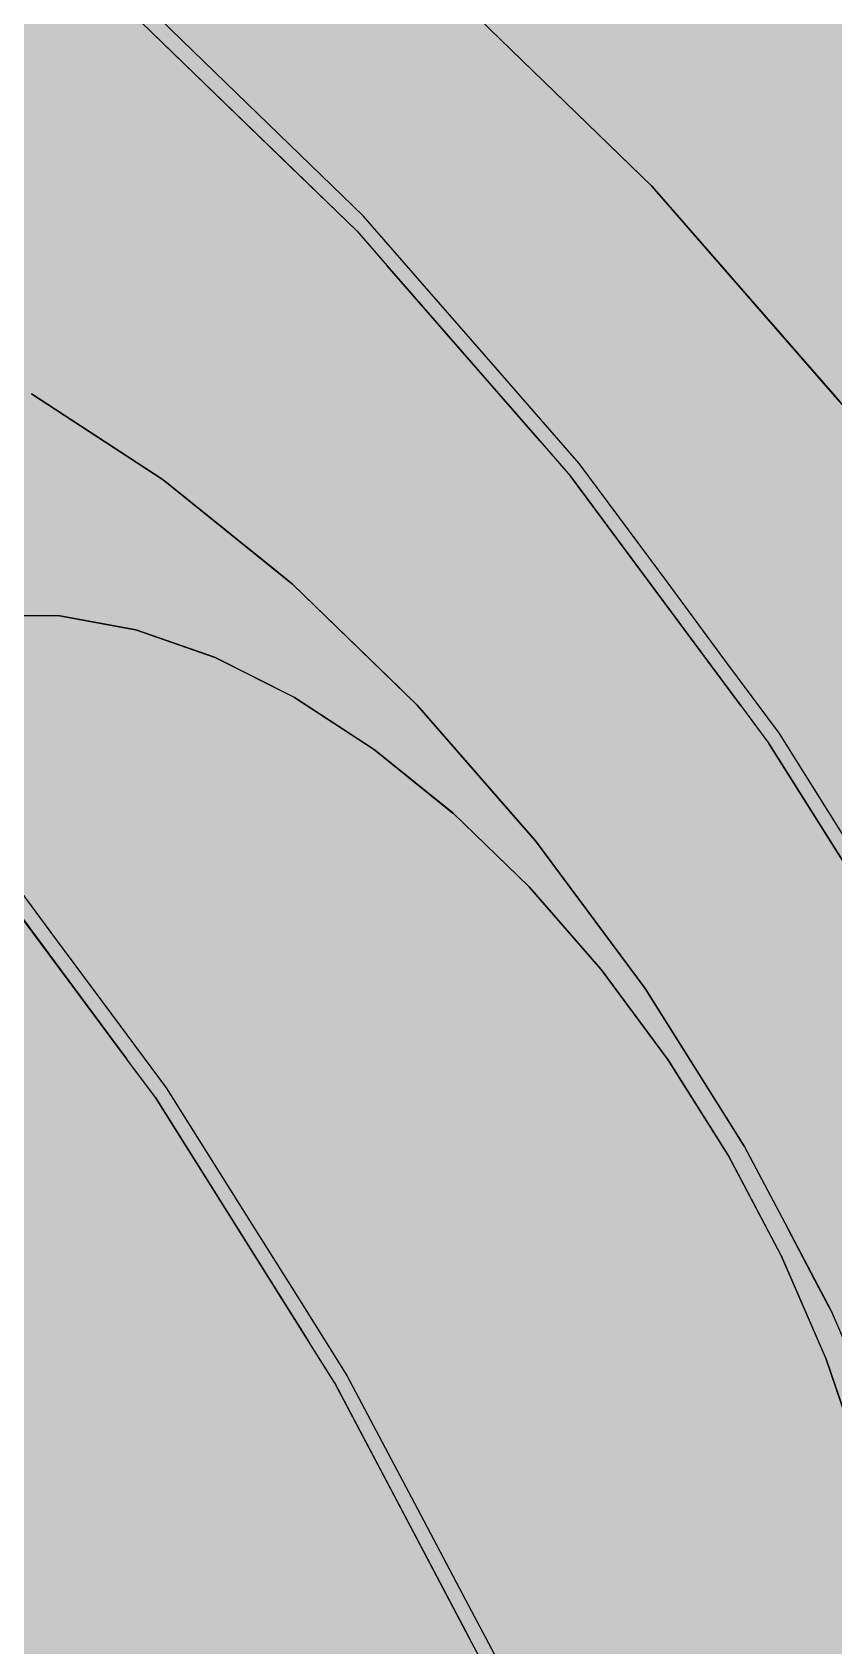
# Model space of a CAD drawing. Extents: x 0 to 420, y 0 to 297.
# Drawn here: x 315.47 to 328.41, y 231.9 to 257.94 of the extents above; entities that cross this region are included whole.
import ezdxf

# ---------------------------------------------------------------- set-up
doc = ezdxf.new("R2010")
doc.units = 0
doc.layers.add('SOMBRA', color=8, linetype='CONTINUOUS')
doc.layers.add('VISIBLE', color=7, linetype='CONTINUOUS')

msp = doc.modelspace()

# ---------------------------------------------------------------- linework, layer by layer
at = {"layer": 'SOMBRA', "color": 253}
for points in [[(312.9313, 268.8678), (317.58, 255.6217), (315.4202, 256.7052)], [(312.9313, 268.8678), (316.2878, 267.7009), (317.58, 255.6217)], [(316.2878, 267.7009), (319.7028, 254.5568), (317.58, 255.6217)], [(316.2878, 267.7009), (319.7028, 265.9877), (319.7028, 254.5568)], [(319.7028, 265.9877), (321.8626, 253.4733), (319.7028, 254.5568)], [(319.7028, 265.9877), (323.1177, 263.7576), (321.8626, 253.4733)], [(323.1177, 263.7576), (324.1385, 252.3315), (321.8626, 253.4733)], [(323.1177, 263.7576), (326.4743, 261.0488), (324.1385, 252.3315)], [(326.4743, 261.0488), (326.5921, 261.4887), (329.7149, 257.9076)], [(326.5921, 261.4887), (329.8892, 258.2928), (329.7149, 257.9076)], [(326.4743, 261.0488), (326.6273, 251.083), (324.1385, 252.3315)], [(326.4743, 261.0488), (329.7149, 257.9076), (326.6273, 251.083)], [(331.4532, 260.0929), (330.9597, 260.6589), (320.7066, 254.7393)], [(331.4532, 260.0929), (320.7066, 254.7393), (321.2002, 254.1733)], [(329.5685, 254.7567), (331.4532, 260.0929), (321.2002, 254.1733)], [(317.1363, 258.5443), (320.7066, 254.7393), (317.0631, 258.2711)], [(317.1363, 258.5443), (318.7673, 256.9633), (320.7066, 254.7393)], [(329.7149, 257.9076), (329.4618, 249.661), (326.6273, 251.083)], [(315.4935, 256.3471), (313.479, 256.7205), (313.3707, 257.0851)], [(315.4202, 256.7052), (315.4935, 256.3471), (313.3707, 257.0851)], [(318.7673, 256.9633), (320.8149, 254.9786), (320.7066, 254.7393)], [(313.479, 256.7205), (315.7107, 249.211), (314.1957, 249.971)], [(315.4935, 256.3471), (315.7107, 249.211), (313.479, 256.7205)], [(317.58, 255.6217), (315.4935, 256.3471), (315.4202, 256.7052)], [(323.664, 251.3478), (334.4106, 256.7014), (329.5685, 254.7567)], [(323.664, 251.3478), (324.1576, 250.7818), (334.4106, 256.7014)], [(332.8036, 250.4924), (334.4106, 256.7014), (324.1576, 250.7818)], [(315.4935, 256.3471), (317.096, 248.516), (315.7107, 249.211)], [(317.58, 255.6217), (317.096, 248.516), (315.4935, 256.3471)], [(317.58, 255.6217), (318.4107, 247.8565), (317.096, 248.516)], [(319.7028, 254.5568), (318.4107, 247.8565), (317.58, 255.6217)], [(321.7634, 253.8907), (320.8149, 254.9786), (310.9154, 249.2631)], [(320.8149, 254.9786), (321.2002, 254.1733), (320.7066, 254.7393)], [(320.8149, 254.9786), (321.7634, 253.8907), (321.2002, 254.1733)], [(329.5685, 254.7567), (321.2002, 254.1733), (322.9939, 252.1163)], [(323.664, 251.3478), (329.5685, 254.7567), (322.9939, 252.1163)], [(319.7028, 254.5568), (319.7028, 247.2083), (318.4107, 247.8565)], [(321.8256, 253.1705), (319.7028, 247.2083), (319.7028, 254.5568)], [(321.8256, 253.1705), (319.7028, 254.5568), (320.7734, 254.0197)], [(321.7634, 253.8907), (323.664, 251.3478), (321.2002, 254.1733)], [(321.8626, 253.4733), (321.8256, 253.1705), (320.7734, 254.0197)], [(321.7634, 253.8907), (310.9154, 249.2631), (314.5591, 249.7313)], [(322.3597, 253.207), (321.7634, 253.8907), (314.5591, 249.7313)], [(321.7634, 253.8907), (322.3597, 253.207), (323.5597, 251.5882)], [(321.7634, 253.8907), (323.5597, 251.5882), (323.664, 251.3478)], [(323.9121, 251.4866), (321.8256, 253.1705), (321.8626, 253.4733)], [(323.9854, 251.7601), (321.8626, 253.4733), (322.9805, 252.9124)], [(323.9854, 251.7601), (323.9121, 251.4866), (321.8626, 253.4733)], [(322.3597, 253.207), (314.5591, 249.7313), (316.8496, 250.0257)], [(320.6552, 250.5147), (322.3597, 253.207), (316.8496, 250.0257)], [(321.8256, 253.1705), (321.0174, 246.5488), (319.7028, 247.2083)], [(320.6552, 250.5147), (323.3504, 252.0708), (322.3597, 253.207)], [(323.9121, 251.4866), (321.0174, 246.5488), (321.8256, 253.1705)], [(323.5597, 251.5882), (322.3597, 253.207), (323.3504, 252.0708)], [(324.1385, 252.3315), (323.9854, 251.7601), (322.9805, 252.9124)], [(326.0349, 249.7735), (323.9854, 251.7601), (324.1385, 252.3315)], [(326.2613, 250.2738), (326.0349, 249.7735), (324.1385, 252.3315)], [(326.2613, 250.2738), (324.1385, 252.3315), (325.3491, 251.7242)], [(326.8993, 247.0835), (337.6099, 252.3859), (332.8036, 250.4924)], [(326.8993, 247.0835), (327.3569, 246.4663), (337.6099, 252.3859)], [(335.7406, 245.9334), (337.6099, 252.3859), (327.3569, 246.4663)], [(320.6552, 250.5147), (324.299, 250.983), (323.3504, 252.0708)], [(323.5597, 251.5882), (323.3504, 252.0708), (324.299, 250.983)], [(323.5597, 251.5882), (324.1576, 250.7818), (323.664, 251.3478)], [(323.5597, 251.5882), (324.299, 250.983), (324.1576, 250.7818)], [(325.9266, 249.534), (323.9121, 251.4866), (323.9854, 251.7601)], [(326.0349, 249.7735), (325.9266, 249.534), (323.9854, 251.7601)], [(326.6273, 251.083), (326.2613, 250.2738), (325.3491, 251.7242)], [(323.9121, 251.4866), (322.4028, 245.8538), (321.0174, 246.5488)], [(325.9266, 249.534), (322.4028, 245.8538), (323.9121, 251.4866)], [(328.2719, 247.9681), (326.2613, 250.2738), (326.6273, 251.083)], [(328.7501, 248.6485), (328.2719, 247.9681), (326.6273, 251.083)], [(328.7501, 248.6485), (326.6273, 251.083), (327.9909, 250.3989)], [(313.4509, 246.3553), (324.299, 250.983), (320.6552, 250.5147)], [(313.4509, 246.3553), (314.3995, 245.2675), (324.299, 250.983)], [(325.7311, 249.0512), (324.299, 250.983), (314.3995, 245.2675)], [(324.299, 250.983), (326.8993, 247.0835), (324.1576, 250.7818)], [(332.8036, 250.4924), (324.1576, 250.7818), (326.278, 247.9215)], [(324.299, 250.983), (325.7311, 249.0512), (326.8163, 247.3258)], [(324.299, 250.983), (326.8163, 247.3258), (326.8993, 247.0835)], [(313.4509, 246.3553), (320.6552, 250.5147), (316.8496, 250.0257)], [(327.9761, 247.5473), (326.0349, 249.7735), (326.2613, 250.2738)], [(328.2719, 247.9681), (327.9761, 247.5473), (326.2613, 250.2738)], [(326.8993, 247.0835), (332.8036, 250.4924), (326.278, 247.9215)], [(329.4618, 249.661), (328.7501, 248.6485), (327.9909, 250.3989)], [(316.8496, 250.0257), (314.5591, 249.7313), (311.8639, 248.1753)], [(316.8496, 250.0257), (311.8639, 248.1753), (312.4602, 247.4915)], [(313.4509, 246.3553), (316.8496, 250.0257), (312.4602, 247.4915)], [(315.7107, 249.211), (314.4868, 249.2207), (314.1957, 249.971)], [(327.8345, 247.3459), (325.9266, 249.534), (326.0349, 249.7735)], [(327.9761, 247.5473), (327.8345, 247.3459), (326.0349, 249.7735)], [(325.9266, 249.534), (323.9177, 245.0938), (322.4028, 245.8538)], [(327.8345, 247.3459), (323.9177, 245.0938), (325.9266, 249.534)], [(315.8485, 248.7473), (314.6669, 248.7567), (314.4868, 249.2207)], [(315.7107, 249.211), (315.8485, 248.7473), (314.4868, 249.2207)], [(317.096, 248.516), (315.8485, 248.7473), (315.7107, 249.211)], [(325.7311, 249.0512), (314.3995, 245.2675), (320.2209, 245.8699)], [(323.9544, 246.2561), (325.7311, 249.0512), (320.2209, 245.8699)], [(323.9544, 246.2561), (326.6496, 247.8122), (325.7311, 249.0512)], [(326.8163, 247.3258), (325.7311, 249.0512), (326.6496, 247.8122)], [(315.9144, 248.5254), (314.753, 248.5346), (314.6669, 248.7567)], [(315.8485, 248.7473), (315.9144, 248.5254), (314.6669, 248.7567)], [(317.1406, 248.2981), (315.9144, 248.5254), (315.8485, 248.7473)], [(317.096, 248.516), (317.1406, 248.2981), (315.8485, 248.7473)], [(318.4107, 247.8565), (317.1406, 248.2981), (317.096, 248.516)], [(330.1358, 245.4538), (328.2719, 247.9681), (328.7501, 248.6485)], [(329.7757, 245.1198), (327.9761, 247.5473), (328.2719, 247.9681)], [(330.1358, 245.4538), (329.7757, 245.1198), (328.2719, 247.9681)], [(323.9544, 246.2561), (327.529, 246.626), (326.6496, 247.8122)], [(326.8163, 247.3258), (326.6496, 247.8122), (327.529, 246.626)], [(329.6034, 244.96), (327.8345, 247.3459), (327.9761, 247.5473)], [(329.7757, 245.1198), (329.6034, 244.96), (327.9761, 247.5473)], [(320.3544, 246.8814), (320.9949, 246.3645), (319.7028, 247.2083)], [(327.8345, 247.3459), (325.6431, 244.2283), (323.9177, 245.0938)], [(329.6034, 244.96), (325.6431, 244.2283), (327.8345, 247.3459)], [(326.8163, 247.3258), (327.3569, 246.4663), (326.8993, 247.0835)], [(326.8163, 247.3258), (327.529, 246.626), (327.3569, 246.4663)], [(321.6839, 247.0845), (299.7636, 234.4288), (300.0298, 234.1235)], [(321.6839, 247.0845), (300.0298, 234.1235), (323.3257, 245.2018)], [(320.3544, 246.8814), (321.0174, 246.5488), (320.9949, 246.3645)], [(316.7501, 242.0968), (327.529, 246.626), (323.9544, 246.2561)], [(316.7501, 242.0968), (317.6295, 240.9105), (327.529, 246.626)], [(328.824, 244.567), (327.529, 246.626), (317.6295, 240.9105)], [(327.529, 246.626), (329.836, 242.5245), (327.3569, 246.4663)], [(327.529, 246.626), (329.7757, 242.7645), (329.836, 242.5245)], [(327.529, 246.626), (328.824, 244.567), (329.7757, 242.7645)], [(322.265, 245.3395), (320.9949, 246.3645), (321.0174, 246.5488)], [(321.6979, 246.2074), (322.265, 245.3395), (321.0174, 246.5488)], [(335.7406, 245.9334), (327.3569, 246.4663), (329.2742, 243.4177)], [(316.7501, 242.0968), (323.9544, 246.2561), (320.2209, 245.8699)], [(321.6979, 246.2074), (322.3096, 245.506), (322.265, 245.3395)], [(321.6979, 246.2074), (322.4028, 245.8538), (322.3096, 245.506)], [(320.2209, 245.8699), (314.3995, 245.2675), (315.8316, 243.3357)], [(316.7501, 242.0968), (320.2209, 245.8699), (315.8316, 243.3357)], [(323.5571, 244.2967), (322.3096, 245.506), (322.4028, 245.8538)], [(323.1397, 245.4841), (323.5571, 244.2967), (322.4028, 245.8538)], [(323.4912, 244.1509), (322.265, 245.3395), (322.3096, 245.506)], [(323.5571, 244.2967), (323.4912, 244.1509), (322.3096, 245.506)], [(323.1397, 245.4841), (323.6949, 244.6013), (323.5571, 244.2967)], [(323.1397, 245.4841), (323.9177, 245.0938), (323.6949, 244.6013)], [(301.6716, 232.2408), (323.3257, 245.2018), (300.0298, 234.1235)], [(301.6716, 232.2408), (323.5919, 244.8965), (323.3257, 245.2018)], [(324.9188, 243.1978), (323.6949, 244.6013), (323.9177, 245.0938)], [(324.7477, 244.6774), (324.9188, 243.1978), (323.9177, 245.0938)], [(323.5919, 244.8965), (301.6716, 232.2408), (301.9184, 231.9078)], [(323.5919, 244.8965), (301.9184, 231.9078), (325.1139, 242.8434)], [(329.6034, 244.96), (327.7012, 243.1958), (325.6431, 244.2283)], [(331.2028, 242.4169), (327.7012, 243.1958), (329.6034, 244.96)], [(328.824, 244.567), (317.6295, 240.9105), (323.3138, 241.3856)], [(326.9594, 241.6904), (328.824, 244.567), (323.3138, 241.3856)], [(324.7387, 242.9417), (323.5571, 244.2967), (323.6949, 244.6013)], [(324.9188, 243.1978), (324.7387, 242.9417), (323.6949, 244.6013)], [(324.7477, 244.6774), (325.2099, 243.612), (324.9188, 243.1978)], [(324.7477, 244.6774), (325.6431, 244.2283), (325.2099, 243.612)], [(326.9594, 241.6904), (329.6546, 243.2464), (328.824, 244.567)], [(324.6525, 242.8191), (323.4912, 244.1509), (323.5571, 244.2967)], [(324.7387, 242.9417), (324.6525, 242.8191), (323.5571, 244.2967)], [(326.4078, 241.9961), (325.2099, 243.612), (325.6431, 244.2283)], [(326.6204, 243.738), (326.4078, 241.9961), (325.6431, 244.2283)], [(326.6204, 243.738), (326.9352, 242.4853), (326.4078, 241.9961)], [(326.6204, 243.738), (327.7012, 243.1957), (326.9352, 242.4853)], [(326.6204, 243.738), (327.7012, 243.1958), (327.7012, 243.1957)], [(306.7467, 235.4485), (316.9998, 241.3681), (315.3369, 243.6111)], [(326.0533, 241.6674), (324.9188, 243.1978), (325.2099, 243.612)], [(326.4078, 241.9961), (326.0533, 241.6674), (325.2099, 243.612)], [(326.9594, 241.6904), (330.4497, 241.9821), (329.6546, 243.2464)], [(325.8341, 241.4641), (324.7387, 242.9417), (324.9188, 243.1978)], [(326.0533, 241.6674), (325.8341, 241.4641), (324.9188, 243.1978)], [(328.1036, 240.6275), (326.9352, 242.4853), (327.7012, 243.1957)], [(327.7012, 243.1958), (327.7012, 243.1958), (327.7012, 243.1957)], [(328.9139, 242.5874), (327.7012, 243.1957), (327.7012, 243.1958)], [(331.2028, 242.4169), (330.2967, 241.8937), (327.7012, 243.1958)], [(328.9139, 242.5874), (328.1036, 240.6275), (327.7012, 243.1957)], [(303.4404, 229.8548), (325.1139, 242.8434), (301.9184, 231.9078)], [(303.4404, 229.8548), (325.3607, 242.5105), (325.1139, 242.8434)], [(325.7292, 241.3668), (324.6525, 242.8191), (324.7387, 242.9417)], [(325.8341, 241.4641), (325.7292, 241.3668), (324.7387, 242.9417)], [(325.3607, 242.5105), (303.4404, 229.8548), (303.6636, 229.4999)], [(325.3607, 242.5105), (303.6636, 229.4999), (326.737, 240.3222)], [(327.491, 240.2739), (326.4078, 241.9961), (326.9352, 242.4853)], [(328.1036, 240.6275), (327.491, 240.2739), (326.9352, 242.4853)], [(328.9139, 242.5874), (328.9934, 241.1412), (328.1036, 240.6275)], [(319.7551, 237.5309), (330.4497, 241.9821), (326.9594, 241.6904)], [(319.7551, 237.5309), (320.5503, 236.2666), (330.4497, 241.9821)], [(331.5854, 239.8311), (330.4497, 241.9821), (320.5503, 236.2666)], [(327.0793, 240.0362), (326.0533, 241.6674), (326.4078, 241.9961)], [(327.491, 240.2739), (327.0793, 240.0362), (326.4078, 241.9961)], [(319.7551, 237.5309), (326.9594, 241.6904), (323.3138, 241.3856)], [(326.8247, 239.8891), (325.8341, 241.4641), (326.0533, 241.6674)], [(327.0793, 240.0362), (326.8247, 239.8891), (326.0533, 241.6674)], [(326.7028, 239.8188), (325.7292, 241.3668), (325.8341, 241.4641)], [(326.8247, 239.8891), (326.7028, 239.8188), (325.8341, 241.4641)], [(306.7467, 235.4485), (317.4574, 240.7508), (316.9998, 241.3681)], [(323.3138, 241.3856), (317.6295, 240.9105), (318.9245, 238.8515)], [(319.7551, 237.5309), (323.3138, 241.3856), (318.9245, 238.8515)], [(329.1283, 238.6868), (328.1036, 240.6275), (328.9934, 241.1412)], [(306.7467, 235.4485), (307.2043, 234.8312), (317.4574, 240.7508)], [(317.4574, 240.7508), (307.2043, 234.8312), (318.4329, 239.1998)], [(328.4409, 238.4746), (327.491, 240.2739), (328.1036, 240.6275)], [(329.1283, 238.6868), (328.4409, 238.4746), (328.1036, 240.6275)], [(305.0398, 227.3117), (326.737, 240.3222), (303.6636, 229.4999)], [(305.0398, 227.3117), (326.9602, 239.9674), (326.737, 240.3222)], [(327.979, 238.3321), (327.0793, 240.0362), (327.491, 240.2739)], [(328.4409, 238.4746), (327.979, 238.3321), (327.491, 240.2739)], [(327.6624, 238.6374), (326.9602, 239.9674), (305.0398, 227.3117)], [(327.5566, 238.2017), (326.7028, 239.8188), (326.8247, 239.8891)], [(327.6933, 238.2439), (326.8247, 239.8891), (327.0793, 240.0362)], [(327.6933, 238.2439), (327.5566, 238.2017), (326.8247, 239.8891)], [(327.979, 238.3321), (327.6933, 238.2439), (327.0793, 240.0362)], [(331.5854, 239.8311), (320.5503, 236.2666), (326.0753, 236.6498)], [(329.6185, 236.8955), (331.5854, 239.8311), (326.0753, 236.6498)], [(309.6835, 230.8894), (318.4329, 239.1998), (307.2043, 234.8312)], [(309.6835, 230.8894), (319.9365, 236.809), (318.4329, 239.1998)], [(327.6624, 238.6374), (305.0398, 227.3117), (305.2356, 226.941)], [(327.6624, 238.6374), (305.2356, 226.941), (316.7212, 232.3205)], [(327.6624, 238.6374), (316.7212, 232.3205), (328.1671, 237.6814)], [(328.4253, 236.5564), (327.6933, 238.2439), (327.979, 238.3321)], [(328.7371, 236.5842), (327.979, 238.3321), (328.4409, 238.4746)], [(328.7371, 236.5842), (328.4253, 236.5564), (327.979, 238.3321)], [(328.276, 236.5431), (327.5566, 238.2017), (327.6933, 238.2439)], [(328.4253, 236.5564), (328.276, 236.5431), (327.6933, 238.2439)], [(305.7421, 225.9817), (328.3628, 237.3107), (328.1671, 237.6814)], [(305.7421, 225.9817), (328.1671, 237.6814), (316.7212, 232.3205)], [(305.7421, 225.9817), (306.4425, 224.655), (328.3628, 237.3107)], [(322.4143, 232.7361), (333.0111, 237.1307), (329.6185, 236.8955)], [(322.4143, 232.7361), (323.1116, 231.4153), (333.0111, 237.1307)], [(309.6835, 230.8894), (320.3503, 236.1511), (319.9365, 236.809)], [(322.4143, 232.7361), (329.6185, 236.8955), (326.0753, 236.6498)], [(326.0753, 236.6498), (320.5503, 236.2666), (321.6859, 234.1156)], [(322.4143, 232.7361), (326.0753, 236.6498), (321.6859, 234.1156)], [(328.8487, 234.8714), (328.276, 236.5431), (328.4253, 236.5564)], [(309.6835, 230.8894), (310.0972, 230.2315), (320.3503, 236.1511)], [(320.3503, 236.1511), (310.0972, 230.2315), (321.2058, 234.5308)], [(312.2714, 226.1136), (321.2058, 234.5308), (310.0972, 230.2315)], [(312.2714, 226.1136), (322.5244, 232.0332), (321.2058, 234.5308)], [(329.5166, 231.6091), (325.0223, 230.7657), (329.265, 233.2152)], [(305.7421, 225.9817), (316.7212, 232.3205), (305.2356, 226.941)], [(312.2714, 226.1136), (322.8872, 231.346), (322.5244, 232.0332)]]:
    msp.add_solid(points, dxfattribs=at)
at = {"layer": 'SOMBRA', "color": 252}
for points in [[(318.7015, 261.4215), (293.5398, 250.8825), (315.4602, 263.5382)], [(318.8751, 261.3081), (315.4602, 263.5382), (315.4602, 252.1073)], [(318.7015, 261.4215), (295.953, 249.3066), (293.5398, 250.8825)], [(295.953, 249.3066), (318.7015, 261.4215), (318.8751, 261.3081)], [(295.953, 249.3066), (318.8751, 261.3081), (296.9548, 248.6524)], [(322.061, 258.7371), (296.9548, 248.6524), (318.8751, 261.3081)], [(318.8751, 261.3081), (315.4602, 252.1073), (317.6199, 251.0238)], [(322.2316, 258.5993), (318.8751, 261.3081), (317.6199, 251.0238)], [(322.061, 258.7371), (299.3267, 246.7382), (296.9548, 248.6524)], [(299.3267, 246.7382), (322.061, 258.7371), (322.2316, 258.5993)], [(299.3267, 246.7382), (322.2316, 258.5993), (300.3113, 245.9436)], [(325.3075, 255.6178), (300.3113, 245.9436), (322.2316, 258.5993)], [(322.2316, 258.5993), (317.6199, 251.0238), (319.8958, 249.882)], [(325.4723, 255.4581), (322.2316, 258.5993), (319.8958, 249.882)], [(325.3075, 255.6178), (302.6013, 243.7238), (300.3113, 245.9436)], [(302.6013, 243.7238), (325.3075, 255.6178), (325.4723, 255.4581)], [(302.6013, 243.7238), (325.4723, 255.4581), (303.552, 242.8024)], [(328.3856, 252.1172), (303.552, 242.8024), (325.4723, 255.4581)], [(325.4723, 255.4581), (319.8958, 249.882), (322.3847, 248.6335)], [(328.5416, 251.9382), (325.4723, 255.4581), (322.3847, 248.6335)], [(328.3856, 252.1172), (305.721, 240.315), (303.552, 242.8024)], [(305.721, 240.315), (328.3856, 252.1172), (328.5416, 251.9382)], [(315.4602, 252.1073), (317.583, 250.721), (316.5307, 251.5702)], [(305.721, 240.315), (328.5416, 251.9382), (306.6213, 239.2825)], [(331.2425, 248.2951), (306.6213, 239.2825), (328.5416, 251.9382)], [(328.5416, 251.9382), (322.3847, 248.6335), (325.2192, 247.2115)], [(331.3872, 248.0999), (328.5416, 251.9382), (325.2192, 247.2115)], [(317.583, 250.721), (317.6199, 251.0238), (316.5307, 251.5702)], [(317.6199, 251.0238), (317.583, 250.721), (319.6694, 249.0371)], [(317.6199, 251.0238), (319.7427, 249.3106), (318.7379, 250.4629)], [(317.6199, 251.0238), (319.6694, 249.0371), (319.7427, 249.3106)], [(319.7427, 249.3106), (319.8958, 249.882), (318.7379, 250.4629)], [(319.8958, 249.882), (319.7427, 249.3106), (321.6839, 247.0845)], [(319.8958, 249.882), (321.6839, 247.0845), (321.7923, 247.324)], [(319.8958, 249.882), (321.7923, 247.324), (322.0186, 247.8244)], [(319.8958, 249.882), (322.0186, 247.8244), (321.1065, 249.2747)], [(319.7427, 249.3106), (319.6694, 249.0371), (321.6839, 247.0845)], [(322.0186, 247.8244), (322.3847, 248.6335), (321.1065, 249.2747)], [(315.9099, 248.5254), (310.5104, 246.0851), (314.753, 248.5346)], [(315.9099, 248.5254), (311.6127, 246.0764), (310.5104, 246.0851)], [(311.6127, 246.0764), (315.9099, 248.5254), (315.9144, 248.5254)], [(311.6127, 246.0764), (315.9144, 248.5254), (311.6718, 246.0759)], [(317.1358, 248.299), (311.6718, 246.0759), (315.9144, 248.5254)], [(322.3847, 248.6335), (322.0186, 247.8244), (323.7334, 245.0978)], [(322.3847, 248.6335), (323.7334, 245.0978), (324.0292, 245.5186)], [(322.3847, 248.6335), (324.0292, 245.5186), (324.5075, 246.1991)], [(322.3847, 248.6335), (324.5075, 246.1991), (323.7483, 247.9494)], [(331.2425, 248.2951), (308.6321, 236.5701), (306.6213, 239.2825)], [(308.6321, 236.5701), (331.2425, 248.2951), (331.3872, 248.0999)], [(317.1358, 248.299), (312.8356, 245.8601), (311.6718, 246.0759)], [(312.8356, 245.8601), (317.1358, 248.299), (317.1406, 248.2981)], [(312.8356, 245.8601), (317.1406, 248.2981), (312.898, 245.8486)], [(318.4057, 247.8582), (312.898, 245.8486), (317.1406, 248.2981)], [(308.6321, 236.5701), (331.3872, 248.0999), (309.4668, 235.4442)], [(333.8293, 244.2168), (309.4668, 235.4442), (331.3872, 248.0999)], [(324.5075, 246.1991), (325.2192, 247.2115), (323.7483, 247.9494)], [(331.3872, 248.0999), (325.2192, 247.2115), (328.6004, 245.5152)], [(318.4057, 247.8582), (314.1034, 245.4295), (312.898, 245.8486)], [(314.1034, 245.4295), (318.4057, 247.8582), (318.4107, 247.8565)], [(314.1034, 245.4295), (318.4107, 247.8565), (314.168, 245.407)], [(319.6977, 247.2108), (314.168, 245.407), (318.4107, 247.8565)], [(322.0186, 247.8244), (321.7923, 247.324), (323.5919, 244.8965)], [(322.0186, 247.8244), (323.5919, 244.8965), (323.7334, 245.0978)], [(319.6977, 247.2108), (315.3945, 244.7918), (314.168, 245.407)], [(315.3945, 244.7918), (319.6977, 247.2108), (319.7028, 247.2083)], [(315.3945, 244.7918), (319.7028, 247.2083), (315.4602, 244.7588)], [(320.9899, 246.3678), (315.4602, 244.7588), (319.7028, 247.2083)], [(321.7923, 247.324), (321.6839, 247.0845), (323.5919, 244.8965)], [(325.2192, 247.2115), (324.5075, 246.1991), (325.8932, 243.0043)], [(325.2192, 247.2115), (325.8932, 243.0043), (326.4755, 243.5444)], [(325.2192, 247.2115), (326.4755, 243.5444), (327.342, 244.348)], [(325.2192, 247.2115), (327.342, 244.348), (326.8248, 246.406)], [(320.9899, 246.3678), (316.6866, 243.9579), (315.4602, 244.7588)], [(316.6866, 243.9579), (320.9899, 246.3678), (320.9949, 246.3645)], [(316.6866, 243.9579), (320.9949, 246.3645), (316.7523, 243.915)], [(322.26, 245.3435), (316.7523, 243.915), (320.9949, 246.3645)], [(327.342, 244.348), (328.6004, 245.5152), (326.8248, 246.406)], [(324.5075, 246.1991), (324.0292, 245.5186), (325.5331, 242.6703)], [(324.5075, 246.1991), (325.5331, 242.6703), (325.8932, 243.0043)], [(322.26, 245.3435), (317.9578, 242.9421), (316.7523, 243.915)], [(317.9578, 242.9421), (322.26, 245.3435), (322.265, 245.3395)], [(317.9578, 242.9421), (322.265, 245.3395), (318.0223, 242.89)], [(323.4864, 244.1556), (318.0223, 242.89), (322.265, 245.3395)], [(324.0292, 245.5186), (323.7334, 245.0978), (325.3607, 242.5105)], [(324.0292, 245.5186), (325.3607, 242.5105), (325.5331, 242.6703)], [(328.6004, 245.5152), (327.342, 244.348), (328.255, 240.715)], [(327.342, 244.348), (328.6004, 245.5152), (328.6004, 245.5152)], [(328.6004, 245.5152), (328.255, 240.715), (329.2615, 241.296)], [(316.9168, 241.6104), (314.3995, 245.2675), (314.2581, 245.0663)], [(316.9168, 241.6104), (314.2581, 245.0663), (316.9998, 241.3681)], [(316.9168, 241.6104), (315.8316, 243.3357), (314.3995, 245.2675)], [(323.7334, 245.0978), (323.5919, 244.8965), (325.3607, 242.5105)], [(316.6866, 243.9579), (293.5398, 232.1031), (315.4602, 244.7588)], [(327.342, 244.348), (326.4755, 243.5444), (327.5787, 240.3245)], [(327.342, 244.348), (327.5787, 240.3245), (328.255, 240.715)], [(333.8293, 244.2168), (311.2851, 232.5532), (309.4668, 235.4442)], [(311.2851, 232.5532), (333.8293, 244.2168), (333.9602, 244.0088)], [(311.2851, 232.5532), (333.9602, 244.0088), (312.0398, 231.3531)], [(312.889, 229.7447), (312.0398, 231.3531), (333.9602, 244.0088)], [(312.889, 229.7447), (333.9602, 244.0088), (334.8093, 242.4004)], [(323.4864, 244.1556), (319.1862, 241.7619), (318.0223, 242.89)], [(319.1862, 241.7619), (323.4864, 244.1556), (323.4912, 244.1509)], [(319.1862, 241.7619), (323.4912, 244.1509), (319.2485, 241.7015)], [(324.648, 242.8243), (319.2485, 241.7015), (323.4912, 244.1509)], [(316.6866, 243.9579), (294.4529, 231.5068), (293.5398, 232.1031)], [(294.4529, 231.5068), (316.6866, 243.9579), (316.7523, 243.915)], [(294.4529, 231.5068), (316.7523, 243.915), (294.832, 231.2593)], [(317.9578, 242.9421), (294.832, 231.2593), (316.7523, 243.915)], [(326.4755, 243.5444), (325.8932, 243.0043), (327.1603, 240.083)], [(326.4755, 243.5444), (327.1603, 240.083), (327.5787, 240.3245)], [(316.7501, 242.0968), (315.8316, 243.3357), (316.9168, 241.6104)], [(325.8932, 243.0043), (325.5331, 242.6703), (326.9602, 239.9674)], [(325.8932, 243.0043), (326.9602, 239.9674), (327.1603, 240.083)], [(317.9578, 242.9421), (295.7295, 230.535), (294.832, 231.2593)], [(295.7295, 230.535), (317.9578, 242.9421), (318.0223, 242.89)], [(295.7295, 230.535), (318.0223, 242.89), (296.102, 230.2343)], [(319.1862, 241.7619), (296.102, 230.2343), (318.0223, 242.89)], [(324.648, 242.8243), (320.3509, 240.4373), (319.2485, 241.7015)], [(320.3509, 240.4373), (324.648, 242.8243), (324.6525, 242.8191)], [(320.3509, 240.4373), (324.6525, 242.8191), (320.4099, 240.3696)], [(325.725, 241.3724), (320.4099, 240.3696), (324.6525, 242.8191)], [(325.5331, 242.6703), (325.3607, 242.5105), (326.9602, 239.9674)], [(313.4471, 228.6877), (312.889, 229.7447), (334.8093, 242.4004)], [(313.4471, 228.6877), (334.8093, 242.4004), (335.3674, 241.3434)], [(317.6295, 240.9105), (316.7501, 242.0968), (316.9168, 241.6104)], [(319.1862, 241.7619), (296.9685, 229.3944), (296.102, 230.2343)], [(296.9685, 229.3944), (319.1862, 241.7619), (319.2485, 241.7015)], [(296.9685, 229.3944), (319.2485, 241.7015), (297.3282, 229.0458)], [(320.3509, 240.4373), (297.3282, 229.0458), (319.2485, 241.7015)], [(316.9168, 241.6104), (316.9998, 241.3681), (317.4574, 240.7508)], [(317.6295, 240.9105), (316.9168, 241.6104), (317.4574, 240.7508)], [(336.1019, 239.9523), (313.4471, 228.6877), (335.3674, 241.3434)], [(325.725, 241.3724), (321.4318, 238.9911), (320.4099, 240.3696)], [(321.4318, 238.9911), (325.725, 241.3724), (325.7292, 241.3668)], [(321.4318, 238.9911), (325.7292, 241.3668), (321.4866, 238.9173)], [(326.699, 239.8248), (321.4866, 238.9173), (325.7292, 241.3668)], [(329.2615, 241.296), (328.255, 240.715), (328.938, 237.9974)], [(319.8762, 237.049), (317.6295, 240.9105), (317.4574, 240.7508)], [(319.8762, 237.049), (318.9245, 238.8515), (317.6295, 240.9105)], [(319.8762, 237.049), (317.4574, 240.7508), (319.9365, 236.809)], [(328.938, 237.9974), (328.255, 240.715), (327.5787, 240.3245)], [(320.3509, 240.4373), (298.1489, 228.1046), (297.3282, 229.0458)], [(298.1489, 228.1046), (320.3509, 240.4373), (320.4099, 240.3696)], [(298.1489, 228.1046), (320.4099, 240.3696), (298.4896, 227.7139)], [(321.4318, 238.9911), (298.4896, 227.7139), (320.4099, 240.3696)], [(328.2593, 238.3379), (327.5787, 240.3245), (327.1603, 240.083)], [(328.938, 237.9974), (327.5787, 240.3245), (328.2593, 238.3379)], [(336.1019, 239.9523), (313.6344, 228.333), (313.4471, 228.6877)], [(313.6344, 228.333), (336.1019, 239.9523), (336.2166, 239.735)], [(327.8221, 238.5572), (327.1603, 240.083), (326.9602, 239.9674)], [(327.8221, 238.5572), (326.9602, 239.9674), (327.6624, 238.6374)], [(328.2593, 238.3379), (327.1603, 240.083), (327.8221, 238.5572)], [(313.6344, 228.333), (336.2166, 239.735), (314.2963, 227.0793)], [(315.4821, 224.3455), (314.2963, 227.0793), (336.2166, 239.735)], [(315.4821, 224.3455), (336.2166, 239.735), (337.4024, 237.0012)], [(326.699, 239.8248), (322.4107, 237.448), (321.4866, 238.9173)], [(322.4107, 237.448), (326.699, 239.8248), (326.7028, 239.8188)], [(322.4107, 237.448), (326.7028, 239.8188), (322.4602, 237.3693)], [(327.5533, 238.208), (322.4602, 237.3693), (326.7028, 239.8188)], [(321.4318, 238.9911), (299.2504, 226.6876), (298.4896, 227.7139)], [(299.2504, 226.6876), (321.4318, 238.9911), (321.4866, 238.9173)], [(299.2504, 226.6876), (321.4866, 238.9173), (299.5663, 226.2616)], [(322.4107, 237.448), (299.5663, 226.2616), (321.4866, 238.9173)], [(319.7551, 237.5309), (318.9245, 238.8515), (319.8762, 237.049)], [(327.8221, 238.5572), (327.6624, 238.6374), (328.3628, 237.3107)], [(328.2593, 238.3379), (327.8221, 238.5572), (328.3628, 237.3107)], [(328.2593, 238.3379), (328.3628, 237.3107), (328.5874, 237.38)], [(328.938, 237.9974), (328.2593, 238.3379), (328.5874, 237.38)], [(327.5533, 238.208), (323.2705, 235.8344), (322.4602, 237.3693)], [(323.2705, 235.8344), (327.5533, 238.208), (327.5566, 238.2017)], [(323.2705, 235.8344), (327.5566, 238.2017), (323.314, 235.7522)], [(328.2732, 236.5496), (323.314, 235.7522), (327.5566, 238.2017)], [(320.5503, 236.2666), (319.7551, 237.5309), (319.8762, 237.049)], [(322.4107, 237.448), (300.2543, 225.1677), (299.5663, 226.2616)], [(300.2543, 225.1677), (322.4107, 237.448), (322.4602, 237.3693)], [(300.2543, 225.1677), (322.4602, 237.3693), (300.5398, 224.7136)], [(323.2705, 235.8344), (300.5398, 224.7136), (322.4602, 237.3693)], [(328.953, 235.95), (328.3628, 237.3107), (306.4425, 224.655)], [(329.0162, 236.1285), (328.5874, 237.38), (328.3628, 237.3107)], [(329.0162, 236.1285), (328.3628, 237.3107), (328.953, 235.95)], [(338.0213, 235.5744), (315.4821, 224.3455), (337.4024, 237.0012)], [(319.8762, 237.049), (319.9365, 236.809), (320.3503, 236.1511)], [(320.5503, 236.2666), (319.8762, 237.049), (320.3503, 236.1511)], [(333.185, 236.73), (333.0111, 237.1307), (323.1116, 231.4153)], [(333.185, 236.73), (323.1116, 231.4153), (324.0827, 231.4748)], [(333.9681, 234.9245), (333.185, 236.73), (324.0827, 231.4748)], [(328.2732, 236.5496), (323.9968, 234.1779), (323.314, 235.7522)], [(323.9968, 234.1779), (328.2732, 236.5496), (328.276, 236.5431)], [(323.9968, 234.1779), (328.276, 236.5431), (324.0334, 234.0936)], [(328.8465, 234.8779), (324.0334, 234.0936), (328.276, 236.5431)], [(322.4878, 232.267), (320.5503, 236.2666), (320.3503, 236.1511)], [(322.4878, 232.267), (321.6859, 234.1156), (320.5503, 236.2666)], [(328.953, 235.95), (306.4425, 224.655), (306.6074, 224.2748)], [(328.953, 235.95), (306.6074, 224.2748), (317.9736, 229.611)], [(328.953, 235.95), (317.9736, 229.611), (329.3798, 234.966)], [(322.4878, 232.267), (320.3503, 236.1511), (322.5244, 232.0332)], [(323.2705, 235.8344), (301.1432, 223.5709), (300.5398, 224.7136)], [(301.1432, 223.5709), (323.2705, 235.8344), (323.314, 235.7522)], [(301.1432, 223.5709), (323.314, 235.7522), (301.3936, 223.0965)], [(323.9968, 234.1779), (301.3936, 223.0965), (323.314, 235.7522)], [(338.0213, 235.5744), (315.6399, 223.9817), (315.4821, 224.3455)], [(315.6399, 223.9817), (338.0213, 235.5744), (338.1179, 235.3516)], [(315.6399, 223.9817), (338.1179, 235.3516), (316.1976, 222.6959)], [(317.0082, 220.3298), (316.1976, 222.6959), (338.1179, 235.3516)], [(317.0082, 220.3298), (338.1179, 235.3516), (338.9285, 232.9855)], [(307.0327, 223.2943), (329.5447, 234.5858), (329.3798, 234.966)], [(307.0327, 223.2943), (329.3798, 234.966), (317.9736, 229.611)], [(333.9681, 234.9245), (324.0827, 231.4748), (328.4579, 231.7432)], [(328.8465, 234.8779), (324.577, 232.5069), (324.0334, 234.0936)], [(324.577, 232.5069), (328.8465, 234.8779), (328.8487, 234.8714)], [(324.577, 232.5069), (328.8487, 234.8714), (324.6061, 232.4219)], [(329.2633, 233.2216), (324.6061, 232.4219), (328.8487, 234.8714)], [(307.0327, 223.2943), (307.6244, 221.9301), (329.5447, 234.5858)], [(330.0146, 233.2144), (329.5447, 234.5858), (307.6244, 221.9301)], [(323.9968, 234.1779), (301.902, 221.9244), (301.3936, 223.0965)], [(301.902, 221.9244), (323.9968, 234.1779), (324.0334, 234.0936)], [(322.4143, 232.7361), (321.6859, 234.1156), (322.4878, 232.267)], [(301.902, 221.9244), (324.0334, 234.0936), (302.1131, 221.4379)], [(324.577, 232.5069), (302.1131, 221.4379), (324.0334, 234.0936)], [(330.0146, 233.2144), (307.6244, 221.9301), (307.7557, 221.5469)], [(330.0146, 233.2144), (307.7557, 221.5469), (319.0352, 226.8754)], [(330.0146, 233.2144), (319.0352, 226.8754), (330.3543, 232.2227)], [(329.2633, 233.2216), (325.0012, 230.8499), (324.6061, 232.4219)], [(325.0012, 230.8499), (329.2633, 233.2216), (329.265, 233.2152)], [(325.0012, 230.8499), (329.265, 233.2152), (325.0223, 230.7657)], [(317.1416, 219.9405), (317.0082, 220.3298), (338.9285, 232.9855)], [(317.1416, 219.9405), (338.9285, 232.9855), (339.0619, 232.5962)], [(339.5546, 231.1581), (317.1416, 219.9405), (339.0619, 232.5962)], [(323.1116, 231.4153), (322.4143, 232.7361), (322.4878, 232.267)], [(324.577, 232.5069), (302.5178, 220.2566), (302.1131, 221.4379)], [(302.5178, 220.2566), (324.577, 232.5069), (324.6061, 232.4219)], [(302.5178, 220.2566), (324.6061, 232.4219), (302.6858, 219.7662)], [(325.0012, 230.8499), (302.6858, 219.7662), (324.6061, 232.4219)], [(308.0943, 220.5587), (330.4856, 231.8395), (330.3543, 232.2227)], [(308.0943, 220.5587), (330.3543, 232.2227), (319.0352, 226.8754)], [(322.4878, 232.267), (322.5244, 232.0332), (322.8873, 231.346)], [(323.1116, 231.4153), (322.4878, 232.267), (322.8873, 231.346)], [(324.6823, 227.7941), (334.1983, 232.0954), (331.8866, 231.9535)], [(324.6823, 227.7941), (325.0961, 226.8402), (334.1983, 232.0954)], [(325.0961, 226.8402), (335.1694, 232.1549), (334.1983, 232.0954)], [(325.0961, 226.8402), (325.2699, 226.4394), (335.1694, 232.1549)], [(335.9312, 229.9313), (335.1694, 232.1549), (325.2699, 226.4394)], [(324.6823, 227.7941), (331.8866, 231.9535), (328.4579, 231.7432)]]:
    msp.add_solid(points, dxfattribs=at)
at = {"layer": 'SOMBRA', "color": 254}
for points in [[(330.9597, 260.6589), (317.0631, 258.2711), (319.478, 255.9302)], [(320.7066, 254.7393), (330.9597, 260.6589), (319.478, 255.9302)], [(317.1363, 258.5443), (315.0155, 260.2558), (309.5052, 257.0745)], [(318.7673, 256.9633), (317.1363, 258.5443), (307.2368, 252.8288)], [(307.2368, 252.8288), (317.1363, 258.5443), (309.5052, 257.0745)], [(318.7673, 256.9633), (307.2368, 252.8288), (313.2571, 253.782)], [(320.8149, 254.9786), (318.7673, 256.9633), (313.2571, 253.782)], [(310.9154, 249.2631), (320.8149, 254.9786), (313.2571, 253.782)], [(315.4602, 252.1073), (293.8361, 239.2581), (317.2868, 250.9144)], [(295.6627, 238.0653), (317.2868, 250.9144), (293.8361, 239.2581)], [(295.6627, 238.0653), (317.583, 250.721), (317.2868, 250.9144)], [(317.583, 250.721), (295.6627, 238.0653), (295.9538, 237.8303)], [(317.583, 250.721), (295.9538, 237.8303), (319.3783, 249.2721)], [(297.7491, 236.3814), (319.3783, 249.2721), (295.9538, 237.8303)], [(297.7491, 236.3814), (319.6694, 249.0371), (319.3783, 249.2721)], [(319.6694, 249.0371), (297.7491, 236.3814), (298.0302, 236.109)], [(319.6694, 249.0371), (298.0302, 236.109), (321.4028, 247.3569)], [(299.7636, 234.4288), (321.4028, 247.3569), (298.0302, 236.109)], [(299.7636, 234.4288), (321.6839, 247.0845), (321.4028, 247.3569)]]:
    msp.add_solid(points, dxfattribs=at)
at = {"layer": 'VISIBLE'}
for p, q in [((322.2316, 258.5993), (325.3075, 255.6178)), ((325.4723, 255.4581), (322.2316, 258.5993)), ((318.7673, 256.9633), (317.1363, 258.5443)), ((317.0631, 258.2711), (319.478, 255.9302)), ((320.7066, 254.7393), (317.0631, 258.2711)), ((320.8149, 254.9786), (318.7673, 256.9633)), ((319.478, 255.9302), (320.7066, 254.7393)), ((325.3075, 255.6178), (325.4723, 255.4581)), ((325.4723, 255.4581), (328.3856, 252.1172)), ((328.5416, 251.9382), (325.4723, 255.4581)), ((321.7634, 253.8907), (320.8149, 254.9786)), ((320.7066, 254.7393), (321.2002, 254.1733)), ((321.2002, 254.1733), (322.9939, 252.1163)), ((323.664, 251.3478), (321.2002, 254.1733)), ((322.3597, 253.207), (321.7634, 253.8907)), ((323.3504, 252.0708), (322.3597, 253.207)), ((315.4602, 252.1073), (317.583, 250.721)), ((317.2868, 250.9144), (315.4602, 252.1073)), ((322.9939, 252.1163), (323.664, 251.3478)), ((324.299, 250.983), (323.3504, 252.0708)), ((328.3856, 252.1172), (328.5416, 251.9382)), ((323.664, 251.3478), (324.1576, 250.7818)), ((317.583, 250.721), (317.2868, 250.9144)), ((324.1576, 250.7818), (326.278, 247.9215)), ((326.8993, 247.0835), (324.1576, 250.7818)), ((325.7311, 249.0512), (324.299, 250.983)), ((317.583, 250.721), (319.6694, 249.0371)), ((319.3783, 249.2721), (317.583, 250.721)), ((319.6694, 249.0371), (319.3783, 249.2721)), ((319.6694, 249.0371), (321.6839, 247.0845)), ((321.4028, 247.3569), (319.6694, 249.0371)), ((326.6496, 247.8122), (325.7311, 249.0512)), ((315.9144, 248.5254), (314.753, 248.5346)), ((314.753, 248.5346), (315.9099, 248.5254)), ((315.9099, 248.5254), (315.9144, 248.5254)), ((317.1406, 248.2981), (315.9144, 248.5254)), ((315.9144, 248.5254), (317.1358, 248.299)), ((317.1358, 248.299), (317.1406, 248.2981)), ((318.4107, 247.8565), (317.1406, 248.2981)), ((317.1406, 248.2981), (318.4057, 247.8582)), ((326.278, 247.9215), (326.8993, 247.0835)), ((318.4057, 247.8582), (318.4107, 247.8565)), ((319.7028, 247.2083), (318.4107, 247.8565)), ((318.4107, 247.8565), (319.6977, 247.2108)), ((327.529, 246.626), (326.6496, 247.8122)), ((319.6977, 247.2108), (319.7028, 247.2083)), ((320.9949, 246.3645), (319.7028, 247.2083)), ((319.7028, 247.2083), (320.9899, 246.3678)), ((321.6839, 247.0845), (321.4028, 247.3569)), ((321.6839, 247.0845), (323.5919, 244.8965)), ((323.3257, 245.2018), (321.6839, 247.0845)), ((326.8993, 247.0835), (327.3569, 246.4663)), ((328.824, 244.567), (327.529, 246.626)), ((320.9899, 246.3678), (320.9949, 246.3645)), ((322.265, 245.3395), (320.9949, 246.3645)), ((320.9949, 246.3645), (322.26, 245.3435)), ((327.3569, 246.4663), (329.2742, 243.4177)), ((329.836, 242.5245), (327.3569, 246.4663)), ((322.26, 245.3435), (322.265, 245.3395)), ((323.4912, 244.1509), (322.265, 245.3395)), ((322.265, 245.3395), (323.4864, 244.1556)), ((314.2581, 245.0663), (316.9998, 241.3681)), ((314.3995, 245.2675), (315.8316, 243.3357)), ((323.5919, 244.8965), (323.3257, 245.2018)), ((323.5919, 244.8965), (325.3607, 242.5105)), ((325.1139, 242.8434), (323.5919, 244.8965)), ((323.4864, 244.1556), (323.4912, 244.1509)), ((324.6525, 242.8191), (323.4912, 244.1509)), ((323.4912, 244.1509), (324.648, 242.8243)), ((316.9998, 241.3681), (315.3369, 243.6111)), ((315.8316, 243.3357), (316.7501, 242.0968)), ((324.648, 242.8243), (324.6525, 242.8191)), ((325.7292, 241.3668), (324.6525, 242.8191)), ((324.6525, 242.8191), (325.725, 241.3724)), ((325.3607, 242.5105), (325.1139, 242.8434)), ((325.3607, 242.5105), (326.9602, 239.9674)), ((326.737, 240.3222), (325.3607, 242.5105)), ((316.7501, 242.0968), (317.6295, 240.9105)), ((317.4574, 240.7508), (316.9998, 241.3681)), ((325.725, 241.3724), (325.7292, 241.3668)), ((326.7028, 239.8188), (325.7292, 241.3668)), ((325.7292, 241.3668), (326.699, 239.8248)), ((317.6295, 240.9105), (318.9245, 238.8515)), ((318.4329, 239.1998), (317.4574, 240.7508)), ((317.4574, 240.7508), (319.9365, 236.809)), ((326.9602, 239.9674), (326.737, 240.3222)), ((326.9602, 239.9674), (327.6624, 238.6374)), ((326.699, 239.8248), (326.7028, 239.8188)), ((327.5566, 238.2017), (326.7028, 239.8188)), ((326.7028, 239.8188), (327.5533, 238.208)), ((319.9365, 236.809), (318.4329, 239.1998)), ((318.9245, 238.8515), (319.7551, 237.5309)), ((327.6624, 238.6374), (328.3628, 237.3107)), ((328.1671, 237.6814), (327.6624, 238.6374)), ((327.5533, 238.208), (327.5566, 238.2017)), ((328.276, 236.5431), (327.5566, 238.2017)), ((327.5566, 238.2017), (328.2732, 236.5496)), ((319.7551, 237.5309), (320.5503, 236.2666)), ((328.3628, 237.3107), (328.1671, 237.6814)), ((328.3628, 237.3107), (328.953, 235.95)), ((320.3503, 236.1511), (319.9365, 236.809)), ((328.2732, 236.5496), (328.276, 236.5431)), ((328.8487, 234.8714), (328.276, 236.5431)), ((328.276, 236.5431), (328.8465, 234.8779)), ((320.5503, 236.2666), (321.6859, 234.1156)), ((321.2058, 234.5308), (320.3503, 236.1511)), ((320.3503, 236.1511), (322.5244, 232.0332)), ((322.5244, 232.0332), (321.2058, 234.5308)), ((321.6859, 234.1156), (322.4143, 232.7361)), ((322.4143, 232.7361), (323.1116, 231.4153)), ((322.8872, 231.346), (322.5244, 232.0332))]:
    msp.add_line(p, q, dxfattribs=at)

doc.saveas('drawing.dxf')
